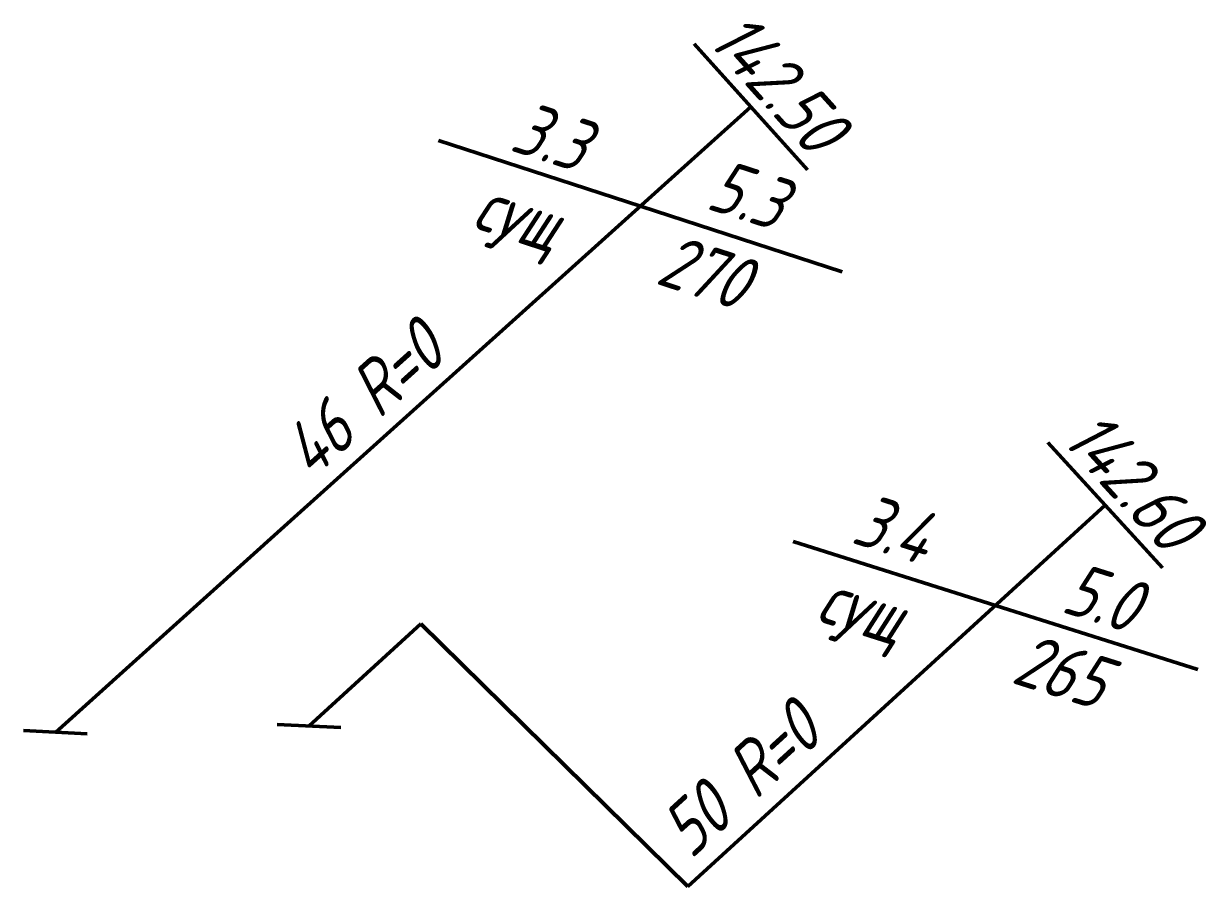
# Model space of a CAD drawing. Extents: x 10708 to 14321, y 7461 to 9444.
# Drawn here: x 12301.07 to 12328.95, y 8044.27 to 8064.61 of the extents above; entities that cross this region are included whole.
import ezdxf
from ezdxf.enums import TextEntityAlignment as Align

# ---------------------------------------------------------------- set-up
doc = ezdxf.new("R2010")
doc.units = 0
doc.styles.add('ук оф — копия$0$Уклоноуказатели', font='SPDS.shx', dxfattribs={"oblique": 15, "height": 2})

# ---------------------------------------------------------------- blocks, each defined once
blk = doc.blocks.new('45212122210')
at = {"color": 5, "lineweight": 50}
for p, q in [((12316.861, 8064.134), (12319.537, 8061.162)), ((12307.21, 8052.755), (12318.199, 8062.648)), ((12315.597, 8060.306), (12310.842, 8061.852)), ((12315.597, 8060.306), (12320.353, 8058.761)), ((12325.197, 8054.732), (12327.895, 8051.779)), ((12319.355, 8046.686), (12326.546, 8053.256)), ((12301.821, 8047.904), (12307.21, 8052.755)), ((12323.962, 8050.895), (12319.195, 8052.405)), ((12323.962, 8050.895), (12328.728, 8049.385)), ((12307.79, 8048.052), (12310.429, 8050.464)), ((12301.072, 8047.944), (12302.57, 8047.865)), ((12307.041, 8048.086), (12308.539, 8048.019)), ((12316.716, 8044.274), (12319.355, 8046.686))]:
    blk.add_line(p, q, dxfattribs=at)
blk.add_lwpolyline([(12310.429, 8050.464), (12316.716, 8044.274)], dxfattribs=at)
at = {"color": 5, "lineweight": 50, "style": 'ук оф — копия$0$Уклоноуказатели', "oblique": 15}
for s, rotation, p in [('142.50', 311.9947, (12318.384, 8062.815)), ('142.60', 312.4176, (12326.73, 8053.425))]:
    blk.add_text(s, height=1.25, rotation=rotation, dxfattribs=at).set_placement(p, align=Align.CENTER)
for s, rotation, p in [('3.3', 341.9947, (12314.117, 8061.099)), ('3.4', 342.4176, (12322.208, 8051.85))]:
    blk.add_text(s, height=1.25, rotation=rotation, dxfattribs=at).set_placement(p, align=Align.RIGHT)
for s, rotation, p in [('5.3', 341.9947, (12317.108, 8060.261)), ('5.0', 342.4176, (12325.472, 8050.756))]:
    blk.add_text(s, height=1.25, rotation=rotation, dxfattribs=at).set_placement(p)
for rotation, p in [(341.9947, (12313.885, 8060.385)), (342.4176, (12321.981, 8051.135))]:
    blk.add_text('сущ', height=1.25, rotation=rotation, dxfattribs=at).set_placement(p, align=Align.TOP_RIGHT)
for s, rotation, p in [('270', 341.9947, (12316.305, 8059.682)), ('265', 342.4176, (12324.674, 8050.276))]:
    blk.add_text(s, height=1.25, rotation=rotation, dxfattribs=at).set_placement(p, align=Align.TOP_LEFT)
for s, rotation, p in [('46 R=0', 41.9947, (12307.439, 8054.307)), ('50 R=0', 42.4176, (12316.365, 8045.357))]:
    blk.add_text(s, height=1.25, rotation=rotation, dxfattribs=at).set_placement(p, align=Align.MIDDLE_LEFT)

msp = doc.modelspace()

# ---------------------------------------------------------------- block references
msp.add_blockref('45212122210', (0, 0))

doc.saveas('drawing.dxf')
